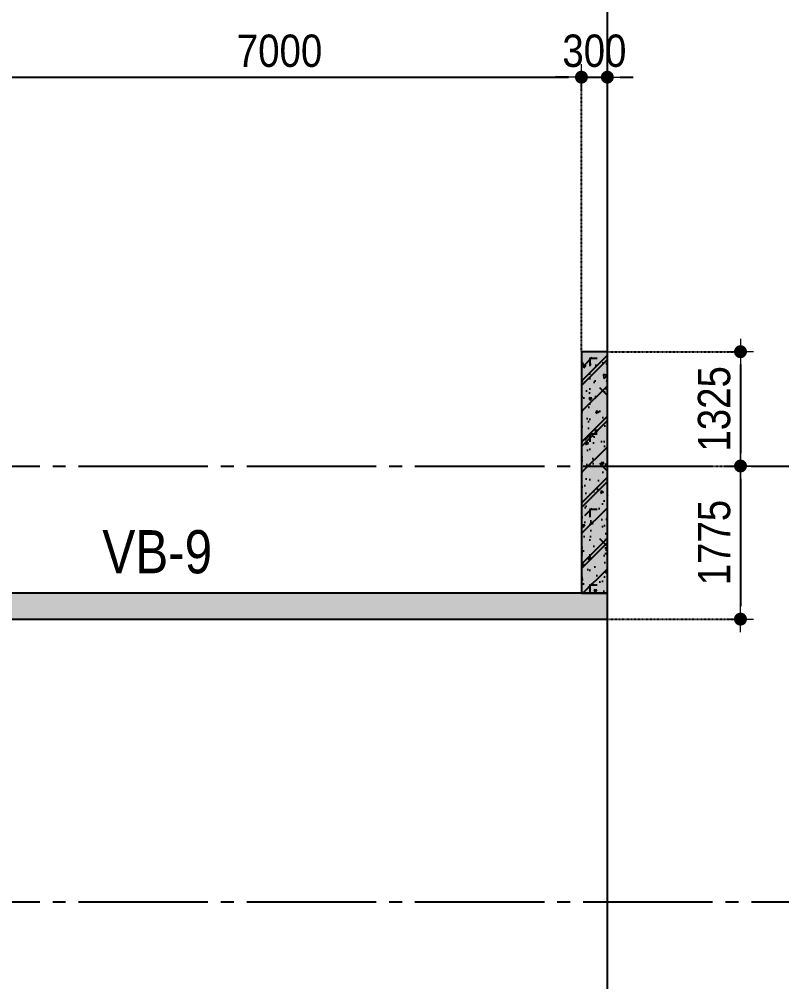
# Model space of a CAD drawing. Header units: millimetres. Extents: x -3973692 to -2843767, y 592734 to 838475.
# Drawn here: x -3268013 to -3259173, y 734603 to 745760 of the extents above; entities that cross this region are included whole.
import ezdxf
from ezdxf.enums import TextEntityAlignment as Align

# ---------------------------------------------------------------- set-up
doc = ezdxf.new("R2010")
doc.units = ezdxf.units.MM
doc.header["$MEASUREMENT"] = 0
doc.header["$PDMODE"] = 3
doc.header["$PDSIZE"] = -20
for name, pattern in [('CHG_XX_Luoi truc-Block B$0$MB_Luoi truc-150-TWB$0$Center101', [13, 10, -1, 1, -1]), ('DIVIDE2', [15.87499999999999, 6.349999999999998, -3.174999999999998, 0, -3.174999999999998, 0, -3.174999999999998]), ('HIDDEN5', [2.8375, 1.25, -1.5875])]:
    doc.linetypes.add(name, pattern=pattern)
doc.layers.get('0').update_dxf_attribs({"lineweight": 9})
doc.layers.get('Defpoints').update_dxf_attribs({"color": 10, "lineweight": 0})
for name, color, linetype, lineweight in [("'S_General_Dim_1", 1, 'Continuous', 18), ("'S_General_Divide_3 Intermediate", 3, 'DIVIDE2', 40), ('CHG_XX_Cot_Block B-T2-3$0$DBAO', 3, 'Continuous', 13), ('TEXT', 7, 'Continuous', 15)]:
    doc.layers.add(name, color=color, linetype=linetype, lineweight=lineweight)
for name, color, linetype in [('CHG_XX_Cot_Block B-T2-3$0$MB_Cot tang 1$0$Concrete Hatch', 218, 'Continuous'), ('CHG_XX_Cot_Block B-T2-3$0$MB_Cot tang 1$0$Concrete Line', 6, 'Continuous'), ('CHG_XX_Cot_Block B-T2-3$0$MB_Cot tang 1$0$Concrete Solid', 216, 'Continuous'), ('CHG_XX_Cot_Block B-T2-3$0$mb_cot tang 4-8 twb$0$Concrete Hatch', 218, 'Continuous'), ('CHG_XX_Cot_Block B-T2-3$0$mb_cot tang 4-8 twb$0$Concrete Line', 6, 'Continuous'), ('CHG_XX_Cot_Block B-T2-3$0$mb_cot tang 4-8 twb$0$Concrete Solid', 216, 'Continuous'), ('CHG_XX_Luoi truc-Block B$0$MB_Luoi truc-150-TWB$0$Grid', 34, 'Continuous'), ('CHG_XX_Luoi truc-Block B$0$MB_Luoi truc-150-TWB$0$Grid Line', 251, 'CHG_XX_Luoi truc-Block B$0$MB_Luoi truc-150-TWB$0$Center101'), ('dim', 1, 'Continuous')]:
    doc.layers.add(name, color=color, linetype=linetype)
doc.styles.add('arial', font='arial.ttf', dxfattribs={"width": 0.85})
doc.styles.add('CHG_XX_Luoi truc-Block B$0$MB_Luoi truc-150-TWB$0$Grid A-F$0$VNI-HelveCB', font='')
doc.styles.add('TTP-HelCon', font='')
doc.styles.get('CHG_XX_Luoi truc-Block B$0$MB_Luoi truc-150-TWB$0$Grid A-F$0$VNI-HelveCB').set_extended_font_data('VNI-Helve-Condense', bold=True)
doc.styles.get('TTP-HelCon').set_extended_font_data('VNI-Helve-Condense')
doc.dimstyles.new('150', dxfattribs={"dimscale": 150, "dimtxt": 2.5, "dimasz": 1, "dimexe": 0, "dimexo": 0, "dimgap": 0.75, "dimtad": 1, "dimdec": 0, "dimzin": 9, "dimdsep": 46, "dimtxsty": 'arial', "dimblk1": 'DIMDOT', "dimblk2": 'DIMDOT', "dimsah": 1, "dimcen": 2, "dimdle": 3, "dimclre": 8, "dimclrt": 2, "dimadec": 0, "dimazin": 0, "dimtfac": 1, "dimtdec": 0, "dimtix": 1, "dimtmove": 2, "dimatfit": 3, "dimldrblk": 'DIMPIJL', "dimfxl": 1, "dimtvp": 1.8, "dimtolj": 1, "dimtzin": 0, "dimarcsym": 0})

# ---------------------------------------------------------------- blocks, each defined once
blk = doc.blocks.new('*U3043')
at = {"layer": 'CHG_XX_Luoi truc-Block B$0$MB_Luoi truc-150-TWB$0$Grid Line'}
blk.add_line((0, 0), (0, 189), dxfattribs=at)
at = {"layer": 'CHG_XX_Luoi truc-Block B$0$MB_Luoi truc-150-TWB$0$Grid', "lineweight": -2, "style": 'CHG_XX_Luoi truc-Block B$0$MB_Luoi truc-150-TWB$0$Grid A-F$0$VNI-HelveCB'}
for tag, p in [('GRIDSUB', (0, 198)), ('GRID', (0, -9))]:
    blk.add_attdef(tag, text='', height=5, dxfattribs=at).set_placement(p, align=Align.MIDDLE)
blk = doc.blocks.new('CHG_XX_Luoi truc-Block B', base_point=(8026088.360705459, 1047448.634998515))
at = {"layer": 'CHG_XX_Luoi truc-Block B$0$MB_Luoi truc-150-TWB$0$Grid Line'}
blk.add_line((8036538.360705458, 1046158.106275256), (8036538.360705458, 1128272.580775458), dxfattribs=at)
at = {"layer": 'CHG_XX_Luoi truc-Block B$0$MB_Luoi truc-150-TWB$0$Grid', "xscale": -150, "yscale": 150, "zscale": 150, "rotation": 270}
for p in [(8022608.235654154, 1104198.634998515), (8022608.235654154, 1099148.634998515)]:
    blk.add_blockref('*U3043', p, dxfattribs=at)
blk = doc.blocks.new('*U3031')
at = {"layer": 'CHG_XX_Cot_Block B-T2-3$0$mb_cot tang 4-8 twb$0$Concrete Hatch'}
h = blk.add_hatch(dxfattribs=at)
h.set_pattern_fill('CONCRETE', color=256, scale=50, style=0, pattern_type=2)
h.set_pattern_definition([(45, (-6900, -49.99999999999986), (-176.7766952966369, 176.7766952966369), []), (45, (-6900, 1.4210854715202e-13), (-353.5533905932737, 353.5533905932738), []), (49.99999999999999, (-6900, -49.99999999999986), (358.6300913003767, -31.37606749129755), [37.5, -412.5]), (355, (-6900, -49.99999999999986), (-69.3756668065, 376.0960668500059), [30, -330]), (100.4514, (-6870.11416, -52.61466999999985), (289.2546908570108, 344.7197710304768), [31.870095, -350.571056]), (46.18420000000002, (-6900, 50.00000000000014), (533.6205243128222, -82.75950716450905), [56.24999999999997, -618.7499999999995]), (96.6356, (-6855.5316275, 43.10334650000013), (467.3313527743517, 487.0589354502209), [47.805144, -525.8565]), (351.1842, (-6900, 50.00000000000014), (467.3309725668136, 487.0593004626623), [45, -495]), (21, (-6850, 25.00000000000014), (298.4535260592309, -201.3094453326694), [37.5, -412.5]), (326.0000000000001, (-6850, 25.00000000000014), (121.6576659607909, 362.5750225234265), [30, -330]), (71.4514, (-6825.1288835, 8.224197000000146), (420.111314290745, 161.2652483549762), [31.870095, -350.571056]), (37.50000000000001, (-6900, -49.99999999999986), (6.079927658645334, 166.4469269156558), [0, -326, 0, -335, 0, -331.25]), (7.499999999999999, (-6900, -49.99999999999986), (131.5347687210743, 197.2058559411801), [0, -191, 0, -318.5, 0, -126.25]), (327.5, (-7011.5, -49.99999999999986), (266.9112180862045, -11.2774358671899), [0, -125, 0, -390, 0, -517.5]), (317.5, (-7061.5, -49.99999999999986), (291.5930846711931, 50.05249116615882), [0, -162.5, 0, -259, 0, -367.5]), (0, (-6725, 125.0000000000001), (0, 875), [87.5, -787.5]), (0, (-6462.5, 300.0000000000001), (0, 875), [87.5, -787.5]), (0, (-6637.5, 650.0000000000001), (0, 875), [87.5, -350, 87.5, -350]), (90, (-6725, 125.0000000000001), (-875, 5.35782974626967e-14), [87.5, -787.5]), (90, (-6637.5, 650.0000000000001), (-875, 5.35782974626967e-14), [87.5, -787.5]), (90, (-6375, 300.0000000000001), (-875, 5.35782974626967e-14), [87.5, -787.5]), (90, (-6200, 562.5000000000001), (-875, 5.35782974626967e-14), [87.5, -787.5]), (135, (-6637.5, 125.0000000000001), (-875.016357447105, 8.881784197001252e-14), [123.76, -1113.7]), (135, (-6550, 650.0000000000001), (-875.016357447105, 8.881784197001252e-14), [123.76, -1113.7]), (45, (-6462.5, 300.0000000000001), (8.881784197001252e-14, 875.016357447105), [123.76, -247.485, 123.76, -742.455]), (0, (-7075, -49.99999999999986), (87.5, 87.5), [-175, 0])])
h.paths.add_polyline_path([(-8650, 150), (-8650, -149.9999999999999), (1800, -150), (1800, 150)])
at = {"layer": 'CHG_XX_Cot_Block B-T2-3$0$mb_cot tang 4-8 twb$0$Concrete Solid'}
blk.add_hatch(color=256, dxfattribs=at).paths.add_polyline_path([(-8650, 150), (-8650, -149.9999999999999), (1800, -150), (1800, 150)])
at = {"layer": 'CHG_XX_Cot_Block B-T2-3$0$mb_cot tang 4-8 twb$0$Concrete Line'}
blk.add_lwpolyline([(-8650, 150), (-8650, -149.9999999999999), (1800, -150), (1800, 150)], close=True, dxfattribs=at)
blk = doc.blocks.new('*U3032')
at = {"layer": 'CHG_XX_Cot_Block B-T2-3$0$mb_cot tang 4-8 twb$0$Concrete Hatch'}
h = blk.add_hatch(dxfattribs=at)
h.set_pattern_fill('CONCRETE', color=256, scale=50, style=0, pattern_type=2)
h.set_pattern_definition([(45, (-250, 2450), (-176.7766952966369, 176.7766952966369), []), (45, (-250, 2500), (-353.5533905932737, 353.5533905932738), []), (49.99999999999999, (-250, 2450), (358.6300913003767, -31.37606749129755), [37.5, -412.5]), (355, (-250, 2450), (-69.3756668065, 376.0960668500059), [30, -330]), (100.4514, (-220.11416, 2447.38533), (289.2546908570108, 344.7197710304768), [31.870095, -350.571056]), (46.18420000000002, (-250, 2550), (533.6205243128222, -82.75950716450905), [56.24999999999998, -618.7499999999997]), (96.6356, (-205.5316275, 2543.1033465), (467.3313527743517, 487.0589354502209), [47.805144, -525.8565]), (351.1842, (-250, 2550), (467.3309725668136, 487.0593004626623), [45, -495]), (21, (-200, 2525), (298.4535260592309, -201.3094453326694), [37.5, -412.5]), (326.0000000000001, (-200, 2525), (121.6576659607909, 362.5750225234265), [30, -330]), (71.4514, (-175.1288835, 2508.224197), (420.111314290745, 161.2652483549762), [31.870095, -350.571056]), (37.50000000000001, (-250, 2450), (6.079927658645334, 166.4469269156558), [0, -326, 0, -335, 0, -331.25]), (7.499999999999999, (-250, 2450), (131.5347687210743, 197.2058559411801), [0, -191, 0, -318.5, 0, -126.25]), (327.5, (-361.5, 2450), (266.9112180862045, -11.2774358671899), [0, -125, 0, -390, 0, -517.5]), (317.5, (-411.5, 2450), (291.5930846711931, 50.05249116615882), [0, -162.5, 0, -259, 0, -367.5]), (0, (-75, 2625), (0, 875), [87.5, -787.5]), (0, (187.5, 2800), (0, 875), [87.5, -787.5]), (0, (12.5, 3150), (0, 875), [87.5, -350, 87.5, -350]), (90, (-75, 2625), (-875, 5.35782974626967e-14), [87.5, -787.5]), (90, (12.5, 3150), (-875, 5.35782974626967e-14), [87.5, -787.5]), (90, (275, 2800), (-875, 5.35782974626967e-14), [87.5, -787.5]), (90, (450, 3062.5), (-875, 5.35782974626967e-14), [87.5, -787.5]), (135, (12.5, 2625), (-875.016357447105, 8.881784197001252e-14), [123.76, -1113.7]), (135, (100, 3150), (-875.016357447105, 8.881784197001252e-14), [123.76, -1113.7]), (45, (187.5, 2800), (8.881784197001252e-14, 875.016357447105), [123.76, -247.485, 123.76, -742.455]), (0, (-425, 2450), (87.5, 87.5), [-175, 0])])
h.paths.add_polyline_path([(-250, 2650), (-250, -149.9999999999999), (50, -150), (50, 2650)])
at = {"layer": 'CHG_XX_Cot_Block B-T2-3$0$mb_cot tang 4-8 twb$0$Concrete Solid'}
blk.add_hatch(color=256, dxfattribs=at).paths.add_polyline_path([(-250, 2650), (-250, -149.9999999999999), (50, -150), (50, 2650)])
at = {"layer": 'CHG_XX_Cot_Block B-T2-3$0$mb_cot tang 4-8 twb$0$Concrete Line'}
blk.add_lwpolyline([(-250, 2650), (-250, -149.9999999999999), (50, -150), (50, 2650)], close=True, dxfattribs=at)
blk = doc.blocks.new('*U3033')
at = {"layer": 'CHG_XX_Cot_Block B-T2-3$0$MB_Cot tang 1$0$Concrete Hatch'}
h = blk.add_hatch(dxfattribs=at)
h.set_pattern_fill('CONCRETE', color=256, scale=50, style=0, pattern_type=2)
h.set_pattern_definition([(45, (-6900, -49.99999999999986), (-176.7766952966369, 176.7766952966369), []), (45, (-6900, 1.4210854715202e-13), (-353.5533905932737, 353.5533905932738), []), (49.99999999999999, (-6900, -49.99999999999986), (358.6300913003767, -31.37606749129755), [37.5, -412.5]), (355, (-6900, -49.99999999999986), (-69.3756668065, 376.0960668500059), [30, -330]), (100.4514, (-6870.11416, -52.61466999999985), (289.2546908570108, 344.7197710304768), [31.870095, -350.571056]), (46.18420000000001, (-6900, 50.00000000000014), (533.6205243128222, -82.75950716450905), [56.25, -618.75]), (96.6356, (-6855.5316275, 43.10334650000013), (467.3313527743517, 487.0589354502209), [47.805144, -525.8565]), (351.1842, (-6900, 50.00000000000014), (467.3309725668136, 487.0593004626623), [45, -495]), (21, (-6850, 25.00000000000014), (298.4535260592309, -201.3094453326694), [37.5, -412.5]), (326.0000000000001, (-6850, 25.00000000000014), (121.6576659607909, 362.5750225234265), [30, -330]), (71.4514, (-6825.1288835, 8.224197000000146), (420.111314290745, 161.2652483549762), [31.870095, -350.571056]), (37.50000000000001, (-6900, -49.99999999999986), (6.079927658645334, 166.4469269156558), [0, -326, 0, -335, 0, -331.25]), (7.499999999999999, (-6900, -49.99999999999986), (131.5347687210743, 197.2058559411801), [0, -191, 0, -318.5, 0, -126.25]), (327.5, (-7011.5, -49.99999999999986), (266.9112180862045, -11.2774358671899), [0, -125, 0, -390, 0, -517.5]), (317.5, (-7061.5, -49.99999999999986), (291.5930846711931, 50.05249116615882), [0, -162.5, 0, -259, 0, -367.5]), (0, (-6725, 125.0000000000001), (0, 875), [87.5, -787.5]), (0, (-6462.5, 300.0000000000001), (0, 875), [87.5, -787.5]), (0, (-6637.5, 650.0000000000001), (0, 875), [87.5, -350, 87.5, -350]), (90, (-6725, 125.0000000000001), (-875, 5.35782974626967e-14), [87.5, -787.5]), (90, (-6637.5, 650.0000000000001), (-875, 5.35782974626967e-14), [87.5, -787.5]), (90, (-6375, 300.0000000000001), (-875, 5.35782974626967e-14), [87.5, -787.5]), (90, (-6200, 562.5000000000001), (-875, 5.35782974626967e-14), [87.5, -787.5]), (135, (-6637.5, 125.0000000000001), (-875.016357447105, 8.881784197001252e-14), [123.76, -1113.7]), (135, (-6550, 650.0000000000001), (-875.016357447105, 8.881784197001252e-14), [123.76, -1113.7]), (45, (-6462.5, 300.0000000000001), (8.881784197001252e-14, 875.016357447105), [123.76, -247.485, 123.76, -742.455]), (0, (-7075, -49.99999999999986), (87.5, 87.5), [-175, 0])])
h.paths.add_polyline_path([(-8650, 150), (-8650, -149.9999999999999), (1800, -150), (1800, 150)])
at = {"layer": 'CHG_XX_Cot_Block B-T2-3$0$MB_Cot tang 1$0$Concrete Solid'}
blk.add_hatch(color=256, dxfattribs=at).paths.add_polyline_path([(-8650, 150), (-8650, -149.9999999999999), (1800, -150), (1800, 150)])
at = {"layer": 'CHG_XX_Cot_Block B-T2-3$0$MB_Cot tang 1$0$Concrete Line'}
blk.add_lwpolyline([(-8650, 150), (-8650, -149.9999999999999), (1800, -150), (1800, 150)], close=True, dxfattribs=at)
blk = doc.blocks.new('*U3034')
at = {"layer": 'CHG_XX_Cot_Block B-T2-3$0$MB_Cot tang 1$0$Concrete Hatch'}
h = blk.add_hatch(dxfattribs=at)
h.set_pattern_fill('CONCRETE', color=256, scale=50, style=0, pattern_type=2)
h.set_pattern_definition([(45, (-250, 2450.000000000058), (-176.7766952966369, 176.7766952966369), []), (45, (-250, 2500.000000000058), (-353.5533905932737, 353.5533905932738), []), (49.99999999999999, (-250, 2450.000000000058), (358.6300913003767, -31.37606749129755), [37.5, -412.5]), (355, (-250, 2450.000000000058), (-69.3756668065, 376.0960668500059), [30, -330]), (100.4514, (-220.11416, 2447.385330000058), (289.2546908570108, 344.7197710304768), [31.870095, -350.571056]), (46.18420000000001, (-250, 2550.000000000058), (533.6205243128222, -82.75950716450905), [56.25, -618.75]), (96.6356, (-205.5316275, 2543.103346500058), (467.3313527743517, 487.0589354502209), [47.805144, -525.8565]), (351.1842, (-250, 2550.000000000058), (467.3309725668136, 487.0593004626623), [45, -495]), (21, (-200, 2525.000000000058), (298.4535260592309, -201.3094453326694), [37.5, -412.5]), (326.0000000000001, (-200, 2525.000000000058), (121.6576659607909, 362.5750225234265), [30, -330]), (71.4514, (-175.1288835, 2508.224197000058), (420.111314290745, 161.2652483549762), [31.870095, -350.571056]), (37.50000000000001, (-250, 2450.000000000058), (6.079927658645334, 166.4469269156558), [0, -326, 0, -335, 0, -331.25]), (7.499999999999999, (-250, 2450.000000000058), (131.5347687210743, 197.2058559411801), [0, -191, 0, -318.5, 0, -126.25]), (327.5, (-361.5, 2450.000000000058), (266.9112180862045, -11.2774358671899), [0, -125, 0, -390, 0, -517.5]), (317.5, (-411.5, 2450.000000000058), (291.5930846711931, 50.05249116615882), [0, -162.5, 0, -259, 0, -367.5]), (0, (-75, 2625.000000000058), (0, 875), [87.5, -787.5]), (0, (187.5, 2800.000000000058), (0, 875), [87.5, -787.5]), (0, (12.5, 3150.000000000058), (0, 875), [87.5, -350, 87.5, -350]), (90, (-75, 2625.000000000058), (-875, 5.35782974626967e-14), [87.5, -787.5]), (90, (12.5, 3150.000000000058), (-875, 5.35782974626967e-14), [87.5, -787.5]), (90, (275, 2800.000000000058), (-875, 5.35782974626967e-14), [87.5, -787.5]), (90, (450, 3062.500000000058), (-875, 5.35782974626967e-14), [87.5, -787.5]), (135, (12.5, 2625.000000000058), (-875.016357447105, 8.881784197001252e-14), [123.76, -1113.7]), (135, (100, 3150.000000000058), (-875.016357447105, 8.881784197001252e-14), [123.76, -1113.7]), (45, (187.5, 2800.000000000058), (8.881784197001252e-14, 875.016357447105), [123.76, -247.485, 123.76, -742.455]), (0, (-425, 2450.000000000058), (87.5, 87.5), [-175, 0])])
h.paths.add_polyline_path([(-250, 2650.000000000058), (-250, -149.9999999999999), (50, -150), (50, 2650.000000000058)])
at = {"layer": 'CHG_XX_Cot_Block B-T2-3$0$MB_Cot tang 1$0$Concrete Solid'}
blk.add_hatch(color=256, dxfattribs=at).paths.add_polyline_path([(-250, 2650.000000000058), (-250, -149.9999999999999), (50, -150), (50, 2650.000000000058)])
at = {"layer": 'CHG_XX_Cot_Block B-T2-3$0$MB_Cot tang 1$0$Concrete Line'}
blk.add_lwpolyline([(-250, 2650.000000000058), (-250, -149.9999999999999), (50, -150), (50, 2650.000000000058)], close=True, dxfattribs=at)
blk = doc.blocks.new('CHG_XX_Cot_Block B-T2-3', base_point=(8026088.360705459, 1047448.634998515))
at = {"layer": 'CHG_XX_Cot_Block B-T2-3$0$DBAO'}
blk.add_blockref('CHG_XX_Luoi truc-Block B', (8026088.360705459, 1047448.634998515), dxfattribs=at)
at = {"layer": 'CHG_XX_Cot_Block B-T2-3$0$MB_Cot tang 1$0$Concrete Line', "rotation": 180}
for name, p in [('*U3034', (8036288.360705456, 1105373.635004675)), ('*U3033', (8027888.360705459, 1102573.634999806))]:
    blk.add_blockref(name, p, dxfattribs=at)
at = {"layer": 'CHG_XX_Cot_Block B-T2-3$0$mb_cot tang 4-8 twb$0$Concrete Line', "rotation": 180}
for name, p in [('*U3032', (8036288.360705456, 1105373.635004675)), ('*U3031', (8027888.360705459, 1102573.634999806))]:
    blk.add_blockref(name, p, dxfattribs=at)
blk = doc.blocks.new('b')
at = {"layer": 'TEXT', "color": 3, "style": 'TTP-HelCon'}
blk.add_text('VB-9', height=500, dxfattribs=at).set_placement((-18104.45861466695, -22893.53375006863))
blk = doc.blocks.new('DIMDOT')
for p, q in [((0, -1), (0, 1)), ((1, 0), (-1, 0))]:
    blk.add_line(p, q)
at = {"const_width": 0.5}
blk.add_lwpolyline([(-0.25, 0, 1), (0.25, 0, 1)], format="xyb", close=True, dxfattribs=at)
blk = doc.blocks.new('*D879')
at = {"layer": "'S_General_Dim_1", "color": 8, "linetype": 'HIDDEN5', "lineweight": -2, "transparency": 16777216}
for p, q in [((-3261195.198556937, 741906.0114557461), (-3259651.569719078, 741906.0114557461)), ((-3261195.198556937, 740581.0114495863), (-3259651.569719078, 740581.0114495863))]:
    blk.add_line(p, q, dxfattribs=at)
at = {"layer": "'S_General_Dim_1", "color": 0, "lineweight": -2, "transparency": 16777216}
blk.add_line((-3259651.569719078, 741756.0114557461), (-3259651.569719078, 740731.0114495863), dxfattribs=at)
at = {"layer": 'Defpoints', "color": 0, "transparency": 16777216}
for p in [(-3261195.198556937, 741906.0114557461), (-3261195.198556937, 740581.0114495863), (-3259651.569719078, 740581.0114495863)]:
    blk.add_point(p, dxfattribs=at)
at = {"layer": "'S_General_Dim_1", "color": 0, "lineweight": -2, "transparency": 16777216, "xscale": 150, "yscale": 150, "zscale": 150}
for p, rotation in [((-3259651.569719078, 741906.0114557461), 90), ((-3259651.569719078, 740581.0114495863), 270)]:
    blk.add_blockref('DIMDOT', p, dxfattribs=dict(at, rotation=rotation))
at = {"layer": "'S_General_Dim_1", "color": 2, "transparency": 16777216, "insert": (-3259955.662488518, 741243.511452667), "char_height": 375, "attachment_point": 5, "rotation": 90, "style": 'arial'}
blk.add_mtext('\\A1;1325', dxfattribs=at)
blk = doc.blocks.new('DIMPIJL')
at = {"linetype": 'ByBlock'}
blk.add_solid([(-2.5, 0.4166666666666686), (-2.5, -0.4166666666666686), (0, 0)], dxfattribs=at)
blk = doc.blocks.new('*D884')
at = {"layer": "'S_General_Dim_1", "color": 8, "linetype": 'HIDDEN5', "lineweight": -2, "transparency": 16777216}
for p, q in [((-3268495.198556937, 741906.0114557459), (-3268495.198556937, 745088.0572044892)), ((-3261495.198556937, 741906.0114557459), (-3261495.198556937, 745088.0572044892))]:
    blk.add_line(p, q, dxfattribs=at)
at = {"layer": "'S_General_Dim_1", "color": 0, "lineweight": -2, "transparency": 16777216}
blk.add_line((-3268345.198556937, 745088.0572044892), (-3261645.198556937, 745088.0572044892), dxfattribs=at)
at = {"layer": 'Defpoints', "color": 0, "transparency": 16777216}
for p in [(-3261495.198556937, 745088.0572044892), (-3268495.198556937, 741906.0114557459), (-3261495.198556937, 741906.0114557459)]:
    blk.add_point(p, dxfattribs=at)
at = {"layer": "'S_General_Dim_1", "color": 0, "lineweight": -2, "transparency": 16777216, "xscale": 150, "yscale": 150, "zscale": 150, "rotation": 180}
blk.add_blockref('DIMDOT', (-3268495.198556937, 745088.0572044892), dxfattribs=at)
at = {"layer": "'S_General_Dim_1", "color": 0, "lineweight": -2, "transparency": 16777216, "xscale": 150, "yscale": 150, "zscale": 150}
blk.add_blockref('DIMDOT', (-3261495.198556937, 745088.0572044892), dxfattribs=at)
at = {"layer": "'S_General_Dim_1", "color": 2, "transparency": 16777216, "insert": (-3264995.198556937, 745392.0220748849), "char_height": 375, "attachment_point": 5, "style": 'arial'}
blk.add_mtext('\\A1;7000', dxfattribs=at)
blk = doc.blocks.new('*D885')
at = {"layer": "'S_General_Dim_1", "color": 0, "lineweight": -2, "transparency": 16777216}
for p, q in [((-3261645.198556937, 745088.0572044892), (-3261795.198556937, 745088.0572044892)), ((-3261495.198556937, 745088.0572044892), (-3261195.198556935, 745088.0572044892)), ((-3261045.198556935, 745088.0572044892), (-3260895.198556935, 745088.0572044892))]:
    blk.add_line(p, q, dxfattribs=at)
at = {"layer": "'S_General_Dim_1", "color": 8, "linetype": 'HIDDEN5', "lineweight": -2, "transparency": 16777216}
for p, q in [((-3261495.198556937, 741906.0114557459), (-3261495.198556937, 745088.0572044892)), ((-3261195.198556935, 741906.0114557461), (-3261195.198556935, 745088.0572044892))]:
    blk.add_line(p, q, dxfattribs=at)
at = {"layer": 'Defpoints', "color": 0, "transparency": 16777216}
for p in [(-3261195.198556935, 745088.0572044892), (-3261495.198556937, 741906.0114557459), (-3261195.198556935, 741906.0114557461)]:
    blk.add_point(p, dxfattribs=at)
at = {"layer": "'S_General_Dim_1", "color": 0, "lineweight": -2, "transparency": 16777216, "xscale": 150, "yscale": 150, "zscale": 150}
blk.add_blockref('DIMDOT', (-3261495.198556937, 745088.0572044892), dxfattribs=at)
at = {"layer": "'S_General_Dim_1", "color": 0, "lineweight": -2, "transparency": 16777216, "xscale": 150, "yscale": 150, "zscale": 150, "rotation": 180}
blk.add_blockref('DIMDOT', (-3261195.198556935, 745088.0572044892), dxfattribs=at)
at = {"layer": "'S_General_Dim_1", "color": 2, "transparency": 16777216, "insert": (-3261345.198556936, 745392.1499739299), "char_height": 375, "attachment_point": 5, "style": 'arial'}
blk.add_mtext('\\A1;300', dxfattribs=at)
blk = doc.blocks.new('*D869')
at = {"layer": "'S_General_Dim_1", "color": 8, "linetype": 'HIDDEN5', "lineweight": -2, "transparency": 16777216}
for p, q in [((-3261195.198556937, 740581.0114495863), (-3259651.56971908, 740581.0114495863)), ((-3261195.198556939, 738806.0114508765), (-3259651.56971908, 738806.0114508765))]:
    blk.add_line(p, q, dxfattribs=at)
at = {"layer": "'S_General_Dim_1", "color": 0, "lineweight": -2, "transparency": 16777216}
blk.add_line((-3259651.56971908, 740431.0114495863), (-3259651.56971908, 738956.0114508765), dxfattribs=at)
at = {"layer": 'Defpoints', "color": 0, "transparency": 16777216}
for p in [(-3261195.198556937, 740581.0114495863), (-3261195.198556939, 738806.0114508765), (-3259651.56971908, 738806.0114508765)]:
    blk.add_point(p, dxfattribs=at)
at = {"layer": "'S_General_Dim_1", "color": 0, "lineweight": -2, "transparency": 16777216, "xscale": 150, "yscale": 150, "zscale": 150}
for p, rotation in [((-3259651.56971908, 740581.0114495863), 90), ((-3259651.56971908, 738806.0114508765), 270)]:
    blk.add_blockref('DIMDOT', p, dxfattribs=dict(at, rotation=rotation))
at = {"layer": "'S_General_Dim_1", "color": 2, "transparency": 16777216, "insert": (-3259955.534589475, 739693.5114502322), "char_height": 375, "attachment_point": 5, "rotation": 90, "style": 'arial'}
blk.add_mtext('\\A1;1775', dxfattribs=at)

msp = doc.modelspace()

# ---------------------------------------------------------------- block references
at = {"layer": "'S_General_Divide_3 Intermediate"}
msp.add_blockref('CHG_XX_Cot_Block B-T2-3', (-3271645.198556934, 683831.0114495861), dxfattribs=at)
at = {"layer": 'dim'}
msp.add_blockref('b', (-3248945.198556815, 762231.011449586), dxfattribs=at)

# ---------------------------------------------------------------- dimensions: what is measured, and where the dimension line sits
at = {"layer": "'S_General_Dim_1"}
for base, p1, p2, picture, middle in [((-3261495.198556937, 745088.0572044892), (-3268495.198556937, 741906.0114557459), (-3261495.198556937, 741906.0114557459), '*D884', (-3264995.198556937, 745392.0220748849)), ((-3261195.198556935, 745088.0572044892), (-3261495.198556937, 741906.0114557459), (-3261195.198556935, 741906.0114557461), '*D885', (-3261345.198556936, 745392.1499739299))]:
    dim = msp.add_linear_dim(base=base, p1=p1, p2=p2, dimstyle='150', dxfattribs=at)
    dim.commit()
    dim.dimension.update_dxf_attribs({"geometry": picture, "text_midpoint": middle})
for base, p1, p2, picture, middle in [((-3259651.569719078, 740581.0114495863), (-3261195.198556935, 741906.0114557459), (-3261195.198556935, 740581.011449586), '*D879', (-3259955.662488518, 741243.511452667)), ((-3259651.56971908, 738806.0114508765), (-3261195.198556935, 740581.011449586), (-3261195.198556937, 738806.0114508762), '*D869', (-3259955.534589475, 739693.5114502322))]:
    dim = msp.add_linear_dim(base=base, p1=p1, p2=p2, angle=90, dimstyle='150', dxfattribs=at)
    dim.commit()
    dim.dimension.update_dxf_attribs({"geometry": picture, "text_midpoint": middle})

doc.saveas('drawing.dxf')
